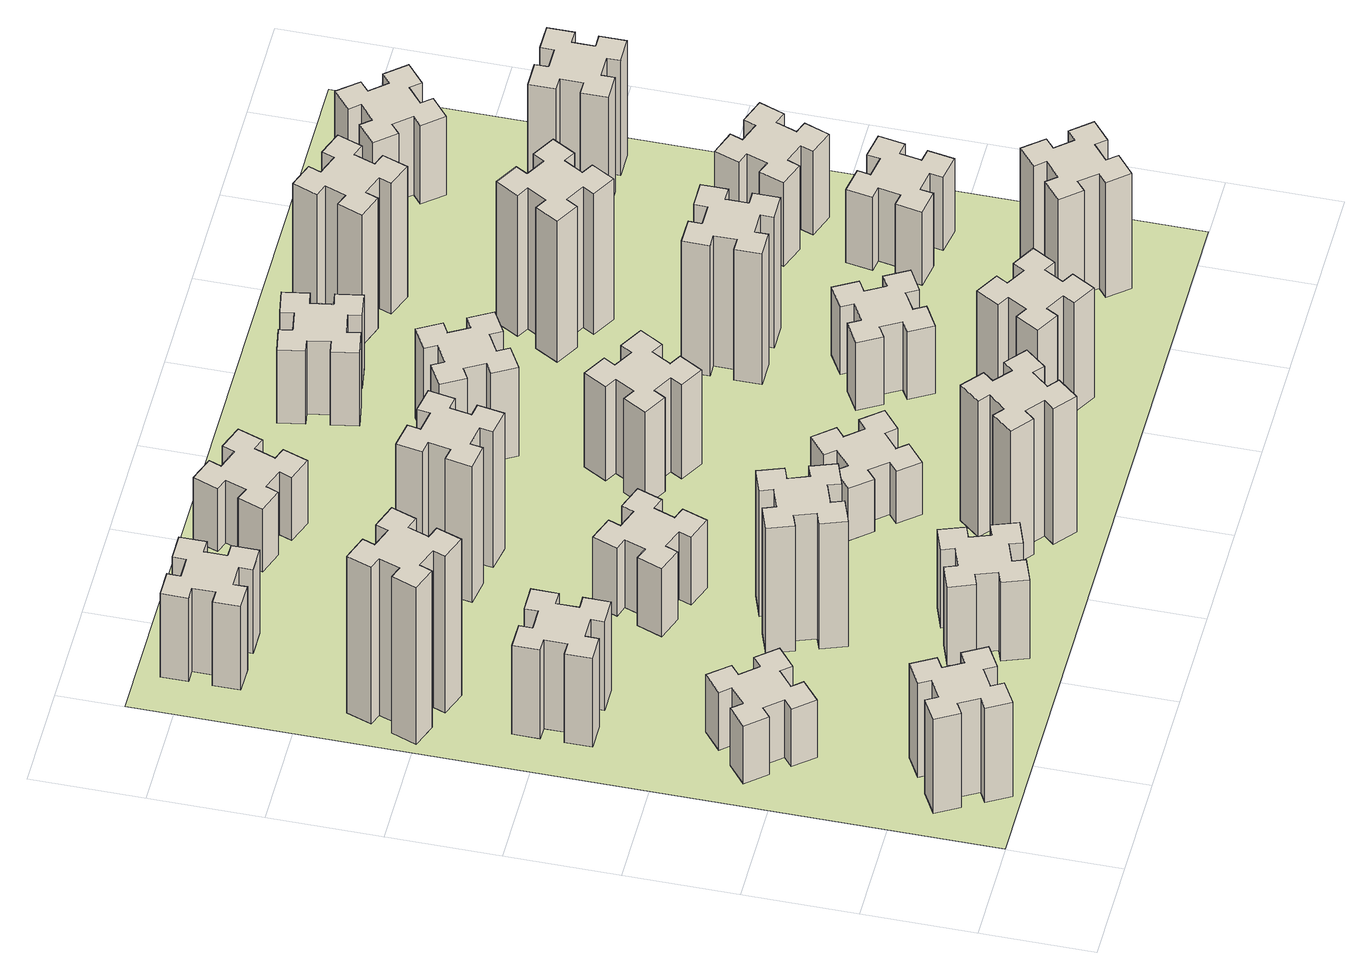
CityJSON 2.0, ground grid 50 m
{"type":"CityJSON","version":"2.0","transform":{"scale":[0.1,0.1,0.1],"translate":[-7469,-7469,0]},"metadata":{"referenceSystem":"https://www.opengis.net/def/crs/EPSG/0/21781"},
"CityObjects":{
"building1":{"type":"Building","attributes":{"class":"1000","function":"1000","usage":"1000","yearOfConstruction":2016,"roofType":"1000","measuredHeight":54,"storeysAboveGround":30,"storeysBelowGround":0},"geometry":[{"type":"Solid","lod":"1","boundaries":[[[[0,1,2,3,4,5,6,7,8,9,10,11,12,13,14,15,16,17,18,19]],[[17,16,20,21]],[[16,15,22,20]],[[15,14,23,22]],[[14,13,24,23]],[[13,12,25,24]],[[12,11,26,25]],[[11,10,27,26]],[[10,9,28,27]],[[9,8,29,28]],[[8,7,30,29]],[[7,6,31,30]],[[6,5,32,31]],[[5,4,33,32]],[[4,3,34,33]],[[3,2,35,34]],[[2,1,36,35]],[[1,0,37,36]],[[0,19,38,37]],[[19,18,39,38]],[[18,17,21,39]],[[24,25,26,27,28,29,30,31,32,33,34,35,36,37,38,39,21,20,22,23]]]]}]},
"building2":{"type":"Building","attributes":{"class":"1000","function":"1000","usage":"1000","yearOfConstruction":2016,"roofType":"1000","measuredHeight":33,"storeysAboveGround":30,"storeysBelowGround":0},"geometry":[{"type":"Solid","lod":"1","boundaries":[[[[40,41,42,43,44,45,46,47,48,49,50,51,52,53,54,55,56,57,58,59]],[[57,56,60,61]],[[56,55,62,60]],[[55,54,63,62]],[[54,53,64,63]],[[53,52,65,64]],[[52,51,66,65]],[[51,50,67,66]],[[50,49,68,67]],[[49,48,69,68]],[[48,47,70,69]],[[47,46,71,70]],[[46,45,72,71]],[[45,44,73,72]],[[44,43,74,73]],[[43,42,75,74]],[[42,41,76,75]],[[41,40,77,76]],[[40,59,78,77]],[[59,58,79,78]],[[58,57,61,79]],[[64,65,66,67,68,69,70,71,72,73,74,75,76,77,78,79,61,60,62,63]]]]}]},
"building3":{"type":"Building","attributes":{"class":"1000","function":"1000","usage":"1000","yearOfConstruction":2016,"roofType":"1000","measuredHeight":51,"storeysAboveGround":30,"storeysBelowGround":0},"geometry":[{"type":"Solid","lod":"1","boundaries":[[[[80,81,82,83,84,85,86,87,88,89,90,91,92,93,94,95,96,97,98,99]],[[97,96,100,101]],[[96,95,102,100]],[[95,94,103,102]],[[94,93,104,103]],[[93,92,105,104]],[[92,91,106,105]],[[91,90,107,106]],[[90,89,108,107]],[[89,88,109,108]],[[88,87,110,109]],[[87,86,111,110]],[[86,85,112,111]],[[85,84,113,112]],[[84,83,114,113]],[[83,82,115,114]],[[82,81,116,115]],[[81,80,117,116]],[[80,99,118,117]],[[99,98,119,118]],[[98,97,101,119]],[[104,105,106,107,108,109,110,111,112,113,114,115,116,117,118,119,101,100,102,103]]]]}]},
"building4":{"type":"Building","attributes":{"class":"1000","function":"1000","usage":"1000","yearOfConstruction":2016,"roofType":"1000","measuredHeight":90,"storeysAboveGround":30,"storeysBelowGround":0},"geometry":[{"type":"Solid","lod":"1","boundaries":[[[[120,121,122,123,124,125,126,127,128,129,130,131,132,133,134,135,136,137,138,139]],[[137,136,140,141]],[[136,135,142,140]],[[135,134,143,142]],[[134,133,144,143]],[[133,132,145,144]],[[132,131,146,145]],[[131,130,147,146]],[[130,129,148,147]],[[129,128,149,148]],[[128,127,150,149]],[[127,126,151,150]],[[126,125,152,151]],[[125,124,153,152]],[[124,123,154,153]],[[123,122,155,154]],[[122,121,156,155]],[[121,120,157,156]],[[120,139,158,157]],[[139,138,159,158]],[[138,137,141,159]],[[144,145,146,147,148,149,150,151,152,153,154,155,156,157,158,159,141,140,142,143]]]]}]},
"building5":{"type":"Building","attributes":{"class":"1000","function":"1000","usage":"1000","yearOfConstruction":2016,"roofType":"1000","measuredHeight":45,"storeysAboveGround":30,"storeysBelowGround":0},"geometry":[{"type":"Solid","lod":"1","boundaries":[[[[160,161,162,163,164,165,166,167,168,169,170,171,172,173,174,175,176,177,178,179]],[[177,176,180,181]],[[176,175,182,180]],[[175,174,183,182]],[[174,173,184,183]],[[173,172,185,184]],[[172,171,186,185]],[[171,170,187,186]],[[170,169,188,187]],[[169,168,189,188]],[[168,167,190,189]],[[167,166,191,190]],[[166,165,192,191]],[[165,164,193,192]],[[164,163,194,193]],[[163,162,195,194]],[[162,161,196,195]],[[161,160,197,196]],[[160,179,198,197]],[[179,178,199,198]],[[178,177,181,199]],[[184,185,186,187,188,189,190,191,192,193,194,195,196,197,198,199,181,180,182,183]]]]}]},
"building6":{"type":"Building","attributes":{"class":"1000","function":"1000","usage":"1000","yearOfConstruction":2016,"roofType":"1000","measuredHeight":48,"storeysAboveGround":30,"storeysBelowGround":0},"geometry":[{"type":"Solid","lod":"1","boundaries":[[[[200,201,202,203,204,205,206,207,208,209,210,211,212,213,214,215,216,217,218,219]],[[217,216,220,221]],[[216,215,222,220]],[[215,214,223,222]],[[214,213,224,223]],[[213,212,225,224]],[[212,211,226,225]],[[211,210,227,226]],[[210,209,228,227]],[[209,208,229,228]],[[208,207,230,229]],[[207,206,231,230]],[[206,205,232,231]],[[205,204,233,232]],[[204,203,234,233]],[[203,202,235,234]],[[202,201,236,235]],[[201,200,237,236]],[[200,219,238,237]],[[219,218,239,238]],[[218,217,221,239]],[[224,225,226,227,228,229,230,231,232,233,234,235,236,237,238,239,221,220,222,223]]]]}]},
"building7":{"type":"Building","attributes":{"class":"1000","function":"1000","usage":"1000","yearOfConstruction":2016,"roofType":"1000","measuredHeight":72,"storeysAboveGround":30,"storeysBelowGround":0},"geometry":[{"type":"Solid","lod":"1","boundaries":[[[[240,241,242,243,244,245,246,247,248,249,250,251,252,253,254,255,256,257,258,259]],[[257,256,260,261]],[[256,255,262,260]],[[255,254,263,262]],[[254,253,264,263]],[[253,252,265,264]],[[252,251,266,265]],[[251,250,267,266]],[[250,249,268,267]],[[249,248,269,268]],[[248,247,270,269]],[[247,246,271,270]],[[246,245,272,271]],[[245,244,273,272]],[[244,243,274,273]],[[243,242,275,274]],[[242,241,276,275]],[[241,240,277,276]],[[240,259,278,277]],[[259,258,279,278]],[[258,257,261,279]],[[264,265,266,267,268,269,270,271,272,273,274,275,276,277,278,279,261,260,262,263]]]]}]},
"building8":{"type":"Building","attributes":{"class":"1000","function":"1000","usage":"1000","yearOfConstruction":2016,"roofType":"1000","measuredHeight":39,"storeysAboveGround":30,"storeysBelowGround":0},"geometry":[{"type":"Solid","lod":"1","boundaries":[[[[280,281,282,283,284,285,286,287,288,289,290,291,292,293,294,295,296,297,298,299]],[[297,296,300,301]],[[296,295,302,300]],[[295,294,303,302]],[[294,293,304,303]],[[293,292,305,304]],[[292,291,306,305]],[[291,290,307,306]],[[290,289,308,307]],[[289,288,309,308]],[[288,287,310,309]],[[287,286,311,310]],[[286,285,312,311]],[[285,284,313,312]],[[284,283,314,313]],[[283,282,315,314]],[[282,281,316,315]],[[281,280,317,316]],[[280,299,318,317]],[[299,298,319,318]],[[298,297,301,319]],[[304,305,306,307,308,309,310,311,312,313,314,315,316,317,318,319,301,300,302,303]]]]}]},
"building9":{"type":"Building","attributes":{"class":"1000","function":"1000","usage":"1000","yearOfConstruction":2016,"roofType":"1000","measuredHeight":78,"storeysAboveGround":30,"storeysBelowGround":0},"geometry":[{"type":"Solid","lod":"1","boundaries":[[[[320,321,322,323,324,325,326,327,328,329,330,331,332,333,334,335,336,337,338,339]],[[337,336,340,341]],[[336,335,342,340]],[[335,334,343,342]],[[334,333,344,343]],[[333,332,345,344]],[[332,331,346,345]],[[331,330,347,346]],[[330,329,348,347]],[[329,328,349,348]],[[328,327,350,349]],[[327,326,351,350]],[[326,325,352,351]],[[325,324,353,352]],[[324,323,354,353]],[[323,322,355,354]],[[322,321,356,355]],[[321,320,357,356]],[[320,339,358,357]],[[339,338,359,358]],[[338,337,341,359]],[[344,345,346,347,348,349,350,351,352,353,354,355,356,357,358,359,341,340,342,343]]]]}]},
"building10":{"type":"Building","attributes":{"class":"1000","function":"1000","usage":"1000","yearOfConstruction":2016,"roofType":"1000","measuredHeight":78,"storeysAboveGround":30,"storeysBelowGround":0},"geometry":[{"type":"Solid","lod":"1","boundaries":[[[[360,361,362,363,364,365,366,367,368,369,370,371,372,373,374,375,376,377,378,379]],[[377,376,380,381]],[[376,375,382,380]],[[375,374,383,382]],[[374,373,384,383]],[[373,372,385,384]],[[372,371,386,385]],[[371,370,387,386]],[[370,369,388,387]],[[369,368,389,388]],[[368,367,390,389]],[[367,366,391,390]],[[366,365,392,391]],[[365,364,393,392]],[[364,363,394,393]],[[363,362,395,394]],[[362,361,396,395]],[[361,360,397,396]],[[360,379,398,397]],[[379,378,399,398]],[[378,377,381,399]],[[384,385,386,387,388,389,390,391,392,393,394,395,396,397,398,399,381,380,382,383]]]]}]},
"building11":{"type":"Building","attributes":{"class":"1000","function":"1000","usage":"1000","yearOfConstruction":2016,"roofType":"1000","measuredHeight":36,"storeysAboveGround":30,"storeysBelowGround":0},"geometry":[{"type":"Solid","lod":"1","boundaries":[[[[400,401,402,403,404,405,406,407,408,409,410,411,412,413,414,415,416,417,418,419]],[[417,416,420,421]],[[416,415,422,420]],[[415,414,423,422]],[[414,413,424,423]],[[413,412,425,424]],[[412,411,426,425]],[[411,410,427,426]],[[410,409,428,427]],[[409,408,429,428]],[[408,407,430,429]],[[407,406,431,430]],[[406,405,432,431]],[[405,404,433,432]],[[404,403,434,433]],[[403,402,435,434]],[[402,401,436,435]],[[401,400,437,436]],[[400,419,438,437]],[[419,418,439,438]],[[418,417,421,439]],[[424,425,426,427,428,429,430,431,432,433,434,435,436,437,438,439,421,420,422,423]]]]}]},
"building12":{"type":"Building","attributes":{"class":"1000","function":"1000","usage":"1000","yearOfConstruction":2016,"roofType":"1000","measuredHeight":30,"storeysAboveGround":30,"storeysBelowGround":0},"geometry":[{"type":"Solid","lod":"1","boundaries":[[[[440,441,442,443,444,445,446,447,448,449,450,451,452,453,454,455,456,457,458,459]],[[457,456,460,461]],[[456,455,462,460]],[[455,454,463,462]],[[454,453,464,463]],[[453,452,465,464]],[[452,451,466,465]],[[451,450,467,466]],[[450,449,468,467]],[[449,448,469,468]],[[448,447,470,469]],[[447,446,471,470]],[[446,445,472,471]],[[445,444,473,472]],[[444,443,474,473]],[[443,442,475,474]],[[442,441,476,475]],[[441,440,477,476]],[[440,459,478,477]],[[459,458,479,478]],[[458,457,461,479]],[[464,465,466,467,468,469,470,471,472,473,474,475,476,477,478,479,461,460,462,463]]]]}]},
"building13":{"type":"Building","attributes":{"class":"1000","function":"1000","usage":"1000","yearOfConstruction":2016,"roofType":"1000","measuredHeight":54,"storeysAboveGround":30,"storeysBelowGround":0},"geometry":[{"type":"Solid","lod":"1","boundaries":[[[[480,481,482,483,484,485,486,487,488,489,490,491,492,493,494,495,496,497,498,499]],[[497,496,500,501]],[[496,495,502,500]],[[495,494,503,502]],[[494,493,504,503]],[[493,492,505,504]],[[492,491,506,505]],[[491,490,507,506]],[[490,489,508,507]],[[489,488,509,508]],[[488,487,510,509]],[[487,486,511,510]],[[486,485,512,511]],[[485,484,513,512]],[[484,483,514,513]],[[483,482,515,514]],[[482,481,516,515]],[[481,480,517,516]],[[480,499,518,517]],[[499,498,519,518]],[[498,497,501,519]],[[504,505,506,507,508,509,510,511,512,513,514,515,516,517,518,519,501,500,502,503]]]]}]},
"building14":{"type":"Building","attributes":{"class":"1000","function":"1000","usage":"1000","yearOfConstruction":2016,"roofType":"1000","measuredHeight":51,"storeysAboveGround":30,"storeysBelowGround":0},"geometry":[{"type":"Solid","lod":"1","boundaries":[[[[520,521,522,523,524,525,526,527,528,529,530,531,532,533,534,535,536,537,538,539]],[[537,536,540,541]],[[536,535,542,540]],[[535,534,543,542]],[[534,533,544,543]],[[533,532,545,544]],[[532,531,546,545]],[[531,530,547,546]],[[530,529,548,547]],[[529,528,549,548]],[[528,527,550,549]],[[527,526,551,550]],[[526,525,552,551]],[[525,524,553,552]],[[524,523,554,553]],[[523,522,555,554]],[[522,521,556,555]],[[521,520,557,556]],[[520,539,558,557]],[[539,538,559,558]],[[538,537,541,559]],[[544,545,546,547,548,549,550,551,552,553,554,555,556,557,558,559,541,540,542,543]]]]}]},
"building15":{"type":"Building","attributes":{"class":"1000","function":"1000","usage":"1000","yearOfConstruction":2016,"roofType":"1000","measuredHeight":63,"storeysAboveGround":30,"storeysBelowGround":0},"geometry":[{"type":"Solid","lod":"1","boundaries":[[[[560,561,562,563,564,565,566,567,568,569,570,571,572,573,574,575,576,577,578,579]],[[577,576,580,581]],[[576,575,582,580]],[[575,574,583,582]],[[574,573,584,583]],[[573,572,585,584]],[[572,571,586,585]],[[571,570,587,586]],[[570,569,588,587]],[[569,568,589,588]],[[568,567,590,589]],[[567,566,591,590]],[[566,565,592,591]],[[565,564,593,592]],[[564,563,594,593]],[[563,562,595,594]],[[562,561,596,595]],[[561,560,597,596]],[[560,579,598,597]],[[579,578,599,598]],[[578,577,581,599]],[[584,585,586,587,588,589,590,591,592,593,594,595,596,597,598,599,581,580,582,583]]]]}]},
"building16":{"type":"Building","attributes":{"class":"1000","function":"1000","usage":"1000","yearOfConstruction":2016,"roofType":"1000","measuredHeight":39,"storeysAboveGround":30,"storeysBelowGround":0},"geometry":[{"type":"Solid","lod":"1","boundaries":[[[[600,601,602,603,604,605,606,607,608,609,610,611,612,613,614,615,616,617,618,619]],[[617,616,620,621]],[[616,615,622,620]],[[615,614,623,622]],[[614,613,624,623]],[[613,612,625,624]],[[612,611,626,625]],[[611,610,627,626]],[[610,609,628,627]],[[609,608,629,628]],[[608,607,630,629]],[[607,606,631,630]],[[606,605,632,631]],[[605,604,633,632]],[[604,603,634,633]],[[603,602,635,634]],[[602,601,636,635]],[[601,600,637,636]],[[600,619,638,637]],[[619,618,639,638]],[[618,617,621,639]],[[624,625,626,627,628,629,630,631,632,633,634,635,636,637,638,639,621,620,622,623]]]]}]},
"building17":{"type":"Building","attributes":{"class":"1000","function":"1000","usage":"1000","yearOfConstruction":2016,"roofType":"1000","measuredHeight":42,"storeysAboveGround":30,"storeysBelowGround":0},"geometry":[{"type":"Solid","lod":"1","boundaries":[[[[640,641,642,643,644,645,646,647,648,649,650,651,652,653,654,655,656,657,658,659]],[[657,656,660,661]],[[656,655,662,660]],[[655,654,663,662]],[[654,653,664,663]],[[653,652,665,664]],[[652,651,666,665]],[[651,650,667,666]],[[650,649,668,667]],[[649,648,669,668]],[[648,647,670,669]],[[647,646,671,670]],[[646,645,672,671]],[[645,644,673,672]],[[644,643,674,673]],[[643,642,675,674]],[[642,641,676,675]],[[641,640,677,676]],[[640,659,678,677]],[[659,658,679,678]],[[658,657,661,679]],[[664,665,666,667,668,669,670,671,672,673,674,675,676,677,678,679,661,660,662,663]]]]}]},
"building18":{"type":"Building","attributes":{"class":"1000","function":"1000","usage":"1000","yearOfConstruction":2016,"roofType":"1000","measuredHeight":75,"storeysAboveGround":30,"storeysBelowGround":0},"geometry":[{"type":"Solid","lod":"1","boundaries":[[[[680,681,682,683,684,685,686,687,688,689,690,691,692,693,694,695,696,697,698,699]],[[697,696,700,701]],[[696,695,702,700]],[[695,694,703,702]],[[694,693,704,703]],[[693,692,705,704]],[[692,691,706,705]],[[691,690,707,706]],[[690,689,708,707]],[[689,688,709,708]],[[688,687,710,709]],[[687,686,711,710]],[[686,685,712,711]],[[685,684,713,712]],[[684,683,714,713]],[[683,682,715,714]],[[682,681,716,715]],[[681,680,717,716]],[[680,699,718,717]],[[699,698,719,718]],[[698,697,701,719]],[[704,705,706,707,708,709,710,711,712,713,714,715,716,717,718,719,701,700,702,703]]]]}]},
"building19":{"type":"Building","attributes":{"class":"1000","function":"1000","usage":"1000","yearOfConstruction":2016,"roofType":"1000","measuredHeight":81,"storeysAboveGround":30,"storeysBelowGround":0},"geometry":[{"type":"Solid","lod":"1","boundaries":[[[[720,721,722,723,724,725,726,727,728,729,730,731,732,733,734,735,736,737,738,739]],[[737,736,740,741]],[[736,735,742,740]],[[735,734,743,742]],[[734,733,744,743]],[[733,732,745,744]],[[732,731,746,745]],[[731,730,747,746]],[[730,729,748,747]],[[729,728,749,748]],[[728,727,750,749]],[[727,726,751,750]],[[726,725,752,751]],[[725,724,753,752]],[[724,723,754,753]],[[723,722,755,754]],[[722,721,756,755]],[[721,720,757,756]],[[720,739,758,757]],[[739,738,759,758]],[[738,737,741,759]],[[744,745,746,747,748,749,750,751,752,753,754,755,756,757,758,759,741,740,742,743]]]]}]},
"building20":{"type":"Building","attributes":{"class":"1000","function":"1000","usage":"1000","yearOfConstruction":2016,"roofType":"1000","measuredHeight":66,"storeysAboveGround":30,"storeysBelowGround":0},"geometry":[{"type":"Solid","lod":"1","boundaries":[[[[760,761,762,763,764,765,766,767,768,769,770,771,772,773,774,775,776,777,778,779]],[[777,776,780,781]],[[776,775,782,780]],[[775,774,783,782]],[[774,773,784,783]],[[773,772,785,784]],[[772,771,786,785]],[[771,770,787,786]],[[770,769,788,787]],[[769,768,789,788]],[[768,767,790,789]],[[767,766,791,790]],[[766,765,792,791]],[[765,764,793,792]],[[764,763,794,793]],[[763,762,795,794]],[[762,761,796,795]],[[761,760,797,796]],[[760,779,798,797]],[[779,778,799,798]],[[778,777,781,799]],[[784,785,786,787,788,789,790,791,792,793,794,795,796,797,798,799,781,780,782,783]]]]}]},
"building21":{"type":"Building","attributes":{"class":"1000","function":"1000","usage":"1000","yearOfConstruction":2016,"roofType":"1000","measuredHeight":75,"storeysAboveGround":30,"storeysBelowGround":0},"geometry":[{"type":"Solid","lod":"1","boundaries":[[[[800,801,802,803,804,805,806,807,808,809,810,811,812,813,814,815,816,817,818,819]],[[817,816,820,821]],[[816,815,822,820]],[[815,814,823,822]],[[814,813,824,823]],[[813,812,825,824]],[[812,811,826,825]],[[811,810,827,826]],[[810,809,828,827]],[[809,808,829,828]],[[808,807,830,829]],[[807,806,831,830]],[[806,805,832,831]],[[805,804,833,832]],[[804,803,834,833]],[[803,802,835,834]],[[802,801,836,835]],[[801,800,837,836]],[[800,819,838,837]],[[819,818,839,838]],[[818,817,821,839]],[[824,825,826,827,828,829,830,831,832,833,834,835,836,837,838,839,821,820,822,823]]]]}]},
"building22":{"type":"Building","attributes":{"class":"1000","function":"1000","usage":"1000","yearOfConstruction":2016,"roofType":"1000","measuredHeight":42,"storeysAboveGround":30,"storeysBelowGround":0},"geometry":[{"type":"Solid","lod":"1","boundaries":[[[[840,841,842,843,844,845,846,847,848,849,850,851,852,853,854,855,856,857,858,859]],[[857,856,860,861]],[[856,855,862,860]],[[855,854,863,862]],[[854,853,864,863]],[[853,852,865,864]],[[852,851,866,865]],[[851,850,867,866]],[[850,849,868,867]],[[849,848,869,868]],[[848,847,870,869]],[[847,846,871,870]],[[846,845,872,871]],[[845,844,873,872]],[[844,843,874,873]],[[843,842,875,874]],[[842,841,876,875]],[[841,840,877,876]],[[840,859,878,877]],[[859,858,879,878]],[[858,857,861,879]],[[864,865,866,867,868,869,870,871,872,873,874,875,876,877,878,879,861,860,862,863]]]]}]},
"building23":{"type":"Building","attributes":{"class":"1000","function":"1000","usage":"1000","yearOfConstruction":2016,"roofType":"1000","measuredHeight":48,"storeysAboveGround":30,"storeysBelowGround":0},"geometry":[{"type":"Solid","lod":"1","boundaries":[[[[880,881,882,883,884,885,886,887,888,889,890,891,892,893,894,895,896,897,898,899]],[[897,896,900,901]],[[896,895,902,900]],[[895,894,903,902]],[[894,893,904,903]],[[893,892,905,904]],[[892,891,906,905]],[[891,890,907,906]],[[890,889,908,907]],[[889,888,909,908]],[[888,887,910,909]],[[887,886,911,910]],[[886,885,912,911]],[[885,884,913,912]],[[884,883,914,913]],[[883,882,915,914]],[[882,881,916,915]],[[881,880,917,916]],[[880,899,918,917]],[[899,898,919,918]],[[898,897,901,919]],[[904,905,906,907,908,909,910,911,912,913,914,915,916,917,918,919,901,900,902,903]]]]}]},
"building24":{"type":"Building","attributes":{"class":"1000","function":"1000","usage":"1000","yearOfConstruction":2016,"roofType":"1000","measuredHeight":66,"storeysAboveGround":30,"storeysBelowGround":0},"geometry":[{"type":"Solid","lod":"1","boundaries":[[[[920,921,922,923,924,925,926,927,928,929,930,931,932,933,934,935,936,937,938,939]],[[937,936,940,941]],[[936,935,942,940]],[[935,934,943,942]],[[934,933,944,943]],[[933,932,945,944]],[[932,931,946,945]],[[931,930,947,946]],[[930,929,948,947]],[[929,928,949,948]],[[928,927,950,949]],[[927,926,951,950]],[[926,925,952,951]],[[925,924,953,952]],[[924,923,954,953]],[[923,922,955,954]],[[922,921,956,955]],[[921,920,957,956]],[[920,939,958,957]],[[939,938,959,958]],[[938,937,941,959]],[[944,945,946,947,948,949,950,951,952,953,954,955,956,957,958,959,941,940,942,943]]]]}]},
"building25":{"type":"Building","attributes":{"class":"1000","function":"1000","usage":"1000","yearOfConstruction":2016,"roofType":"1000","measuredHeight":45,"storeysAboveGround":30,"storeysBelowGround":0},"geometry":[{"type":"Solid","lod":"1","boundaries":[[[[960,961,962,963,964,965,966,967,968,969,970,971,972,973,974,975,976,977,978,979]],[[977,976,980,981]],[[976,975,982,980]],[[975,974,983,982]],[[974,973,984,983]],[[973,972,985,984]],[[972,971,986,985]],[[971,970,987,986]],[[970,969,988,987]],[[969,968,989,988]],[[968,967,990,989]],[[967,966,991,990]],[[966,965,992,991]],[[965,964,993,992]],[[964,963,994,993]],[[963,962,995,994]],[[962,961,996,995]],[[961,960,997,996]],[[960,979,998,997]],[[979,978,999,998]],[[978,977,981,999]],[[984,985,986,987,988,989,990,991,992,993,994,995,996,997,998,999,981,980,982,983]]]]}]},
"landuse1":{"type":"LandUse","attributes":{"name":"plot1","function":"1010"},"geometry":[{"type":"MultiSurface","lod":"1","boundaries":[[[1000,1001,1002,1003]]]}]}
},
"vertices":[
[387,155,0],[474,205,0],[504,153,0],[608,213,0],[548,317,0],[496,287,0],[446,374,0],[498,404,0],[438,508,0],[334,448,0],[364,396,0],[277,346,0],[247,398,0],[143,338,0],[203,234,0],[255,264,0],[305,177,0],[253,147,0],[313,43,0],[417,103,0],[305,177,540],[253,147,540],[255,264,540],[203,234,540],[143,338,540],[247,398,540],[277,346,540],[364,396,540],[334,448,540],[438,508,540],[498,404,540],[446,374,540],[496,287,540],[548,317,540],[608,213,540],[504,153,540],[474,205,540],[387,155,540],[417,103,540],[313,43,540],
[343,1232,0],[266,1167,0],[228,1213,0],[136,1136,0],[213,1044,0],[259,1083,0],[323,1006,0],[277,968,0],[354,876,0],[446,953,0],[408,999,0],[484,1063,0],[523,1017,0],[615,1094,0],[538,1186,0],[492,1148,0],[427,1224,0],[473,1263,0],[396,1355,0],[304,1278,0],[427,1224,330],[473,1263,330],[492,1148,330],[538,1186,330],[615,1094,330],[523,1017,330],[484,1063,330],[408,999,330],[446,953,330],[354,876,330],[277,968,330],[323,1006,330],[259,1083,330],[213,1044,330],[136,1136,330],[228,1213,330],[266,1167,330],[343,1232,330],[304,1278,330],[396,1355,330],
[425,2065,0],[325,2065,0],[325,2125,0],[205,2125,0],[205,2005,0],[265,2005,0],[265,1905,0],[205,1905,0],[205,1785,0],[325,1785,0],[325,1845,0],[425,1845,0],[425,1785,0],[545,1785,0],[545,1905,0],[485,1905,0],[485,2005,0],[545,2005,0],[545,2125,0],[425,2125,0],[485,2005,510],[545,2005,510],[485,1905,510],[545,1905,510],[545,1785,510],[425,1785,510],[425,1845,510],[325,1845,510],[325,1785,510],[205,1785,510],[205,1905,510],[265,1905,510],[265,2005,510],[205,2005,510],[205,2125,510],[325,2125,510],[325,2065,510],[425,2065,510],[425,2125,510],[545,2125,510],
[362,2511,0],[396,2605,0],[452,2584,0],[493,2697,0],[380,2738,0],[360,2682,0],[266,2716,0],[287,2772,0],[174,2813,0],[133,2700,0],[189,2680,0],[155,2586,0],[99,2607,0],[57,2494,0],[170,2453,0],[191,2509,0],[285,2475,0],[264,2419,0],[377,2377,0],[418,2490,0],[285,2475,900],[264,2419,900],[191,2509,900],[170,2453,900],[57,2494,900],[99,2607,900],[155,2586,900],[189,2680,900],[133,2700,900],[174,2813,900],[287,2772,900],[266,2716,900],[360,2682,900],[380,2738,900],[493,2697,900],[452,2584,900],[396,2605,900],[362,2511,900],[418,2490,900],[377,2377,900],
[1225,496,0],[1131,462,0],[1110,518,0],[997,477,0],[1039,364,0],[1095,385,0],[1129,291,0],[1073,270,0],[1114,157,0],[1227,199,0],[1206,255,0],[1300,289,0],[1320,233,0],[1433,274,0],[1392,387,0],[1336,366,0],[1302,460,0],[1358,480,0],[1317,593,0],[1204,552,0],[1302,460,450],[1358,480,450],[1336,366,450],[1392,387,450],[1433,274,450],[1320,233,450],[1300,289,450],[1206,255,450],[1227,199,450],[1114,157,450],[1073,270,450],[1129,291,450],[1095,385,450],[1039,364,450],[997,477,450],[1110,518,450],[1131,462,450],[1225,496,450],[1204,552,450],[1317,593,450],
[425,3545,0],[325,3545,0],[325,3605,0],[205,3605,0],[205,3485,0],[265,3485,0],[265,3385,0],[205,3385,0],[205,3265,0],[325,3265,0],[325,3325,0],[425,3325,0],[425,3265,0],[545,3265,0],[545,3385,0],[485,3385,0],[485,3485,0],[545,3485,0],[545,3605,0],[425,3605,0],[485,3485,480],[545,3485,480],[485,3385,480],[545,3385,480],[545,3265,480],[425,3265,480],[425,3325,480],[325,3325,480],[325,3265,480],[205,3265,480],[205,3385,480],[265,3385,480],[265,3485,480],[205,3485,480],[205,3605,480],[325,3605,480],[325,3545,480],[425,3545,480],[425,3605,480],[545,3605,480],
[1106,995,0],[1200,1029,0],[1220,973,0],[1333,1014,0],[1292,1127,0],[1236,1106,0],[1202,1200,0],[1258,1220,0],[1217,1333,0],[1104,1292,0],[1125,1236,0],[1031,1202,0],[1010,1258,0],[897,1217,0],[939,1104,0],[995,1125,0],[1029,1031,0],[973,1010,0],[1014,897,0],[1127,939,0],[1029,1031,720],[973,1010,720],[995,1125,720],[939,1104,720],[897,1217,720],[1010,1258,720],[1031,1202,720],[1125,1236,720],[1104,1292,720],[1217,1333,720],[1258,1220,720],[1202,1200,720],[1236,1106,720],[1292,1127,720],[1333,1014,720],[1220,973,720],[1200,1029,720],[1106,995,720],[1127,939,720],[1014,897,720],
[1029,1840,0],[995,1746,0],[939,1767,0],[897,1654,0],[1010,1613,0],[1031,1669,0],[1125,1635,0],[1104,1579,0],[1217,1537,0],[1258,1650,0],[1202,1671,0],[1236,1765,0],[1292,1744,0],[1333,1857,0],[1220,1898,0],[1200,1842,0],[1106,1876,0],[1127,1932,0],[1014,1973,0],[973,1860,0],[1106,1876,390],[1127,1932,390],[1200,1842,390],[1220,1898,390],[1333,1857,390],[1292,1744,390],[1236,1765,390],[1202,1671,390],[1258,1650,390],[1217,1537,390],[1104,1579,390],[1125,1635,390],[1031,1669,390],[1010,1613,390],[897,1654,390],[939,1767,390],[995,1746,390],[1029,1840,390],[973,1860,390],[1014,1973,390],
[1016,2664,0],[998,2565,0],[939,2576,0],[918,2457,0],[1037,2437,0],[1047,2496,0],[1145,2478,0],[1135,2419,0],[1253,2398,0],[1274,2517,0],[1215,2527,0],[1232,2625,0],[1291,2615,0],[1312,2733,0],[1194,2754,0],[1184,2695,0],[1085,2712,0],[1096,2771,0],[977,2792,0],[957,2674,0],[1085,2712,780],[1096,2771,780],[1184,2695,780],[1194,2754,780],[1312,2733,780],[1291,2615,780],[1232,2625,780],[1215,2527,780],[1274,2517,780],[1253,2398,780],[1135,2419,780],[1145,2478,780],[1047,2496,780],[1037,2437,780],[918,2457,780],[939,2576,780],[998,2565,780],[1016,2664,780],[957,2674,780],[977,2792,780],
[1907,266,0],[1972,343,0],[2018,304,0],[2095,396,0],[2003,473,0],[1964,427,0],[1888,492,0],[1926,538,0],[1834,615,0],[1757,523,0],[1803,484,0],[1739,408,0],[1693,446,0],[1616,354,0],[1708,277,0],[1746,323,0],[1823,259,0],[1784,213,0],[1876,136,0],[1953,228,0],[1823,259,780],[1784,213,780],[1746,323,780],[1708,277,780],[1616,354,780],[1693,446,780],[1739,408,780],[1803,484,780],[1757,523,780],[1834,615,780],[1926,538,780],[1888,492,780],[1964,427,780],[2003,473,780],[2095,396,780],[2018,304,780],[1972,343,780],[1907,266,780],[1953,228,780],[1876,136,780],
[1031,3349,0],[1125,3315,0],[1104,3259,0],[1217,3217,0],[1258,3330,0],[1202,3351,0],[1236,3445,0],[1292,3424,0],[1333,3537,0],[1220,3578,0],[1200,3522,0],[1106,3556,0],[1127,3612,0],[1014,3653,0],[973,3540,0],[1029,3520,0],[995,3426,0],[939,3447,0],[897,3334,0],[1010,3293,0],[995,3426,360],[939,3447,360],[1029,3520,360],[973,3540,360],[1014,3653,360],[1127,3612,360],[1106,3556,360],[1200,3522,360],[1220,3578,360],[1333,3537,360],[1292,3424,360],[1236,3445,360],[1202,3351,360],[1258,3330,360],[1217,3217,360],[1104,3259,360],[1125,3315,360],[1031,3349,360],[1010,3293,360],[897,3334,360],
[1823,1132,0],[1746,1067,0],[1708,1113,0],[1616,1036,0],[1693,944,0],[1739,983,0],[1803,906,0],[1757,868,0],[1834,776,0],[1926,853,0],[1888,899,0],[1964,963,0],[2003,917,0],[2095,994,0],[2018,1086,0],[1972,1048,0],[1907,1124,0],[1953,1163,0],[1876,1255,0],[1784,1178,0],[1907,1124,300],[1953,1163,300],[1972,1048,300],[2018,1086,300],[2095,994,300],[2003,917,300],[1964,963,300],[1888,899,300],[1926,853,300],[1834,776,300],[1757,868,300],[1803,906,300],[1739,983,300],[1693,944,300],[1616,1036,300],[1708,1113,300],[1746,1067,300],[1823,1132,300],[1784,1178,300],[1876,1255,300],
[1954,2026,0],[1867,2076,0],[1897,2128,0],[1793,2188,0],[1733,2084,0],[1785,2054,0],[1735,1967,0],[1683,1997,0],[1623,1893,0],[1727,1833,0],[1757,1885,0],[1844,1835,0],[1814,1783,0],[1918,1723,0],[1978,1827,0],[1926,1857,0],[1976,1944,0],[2028,1914,0],[2088,2018,0],[1984,2078,0],[1976,1944,540],[2028,1914,540],[1926,1857,540],[1978,1827,540],[1918,1723,540],[1814,1783,540],[1844,1835,540],[1757,1885,540],[1727,1833,540],[1623,1893,540],[1683,1997,540],[1735,1967,540],[1785,2054,540],[1733,2084,540],[1793,2188,540],[1897,2128,540],[1867,2076,540],[1954,2026,540],[1984,2078,540],[2088,2018,540],
[1735,2684,0],[1785,2597,0],[1733,2567,0],[1793,2463,0],[1897,2523,0],[1867,2575,0],[1954,2625,0],[1984,2573,0],[2088,2633,0],[2028,2737,0],[1976,2707,0],[1926,2794,0],[1978,2824,0],[1918,2928,0],[1814,2868,0],[1844,2816,0],[1757,2766,0],[1727,2818,0],[1623,2758,0],[1683,2654,0],[1757,2766,510],[1727,2818,510],[1844,2816,510],[1814,2868,510],[1918,2928,510],[1978,2824,510],[1926,2794,510],[1976,2707,510],[2028,2737,510],[2088,2633,510],[1984,2573,510],[1954,2625,510],[1867,2575,510],[1897,2523,510],[1793,2463,510],[1733,2567,510],[1785,2597,510],[1735,2684,510],[1683,2654,510],[1623,2758,510],
[2497,405,0],[2584,355,0],[2554,303,0],[2658,243,0],[2718,347,0],[2666,377,0],[2716,464,0],[2768,434,0],[2828,538,0],[2724,598,0],[2694,546,0],[2607,596,0],[2637,648,0],[2533,708,0],[2473,604,0],[2525,574,0],[2475,487,0],[2423,517,0],[2363,413,0],[2467,353,0],[2475,487,630],[2423,517,630],[2525,574,630],[2473,604,630],[2533,708,630],[2637,648,630],[2607,596,630],[2694,546,630],[2724,598,630],[2828,538,630],[2768,434,630],[2716,464,630],[2666,377,630],[2718,347,630],[2658,243,630],[2554,303,630],[2584,355,630],[2497,405,630],[2467,353,630],[2363,413,630],
[2716,1127,0],[2666,1214,0],[2718,1244,0],[2658,1348,0],[2554,1288,0],[2584,1236,0],[2497,1186,0],[2467,1238,0],[2363,1178,0],[2423,1074,0],[2475,1104,0],[2525,1017,0],[2473,987,0],[2533,883,0],[2637,943,0],[2607,995,0],[2694,1045,0],[2724,993,0],[2828,1053,0],[2768,1157,0],[2694,1045,390],[2724,993,390],[2607,995,390],[2637,943,390],[2533,883,390],[2473,987,390],[2525,1017,390],[2475,1104,390],[2423,1074,390],[2363,1178,390],[2467,1238,390],[2497,1186,390],[2584,1236,390],[2554,1288,390],[2658,1348,390],[2718,1244,390],[2666,1214,390],[2716,1127,390],[2768,1157,390],[2828,1053,390],
[1838,3365,0],[1856,3267,0],[1797,3257,0],[1817,3138,0],[1936,3159,0],[1925,3218,0],[2024,3236,0],[2034,3177,0],[2152,3197,0],[2131,3316,0],[2072,3305,0],[2055,3404,0],[2114,3414,0],[2093,3532,0],[1975,3511,0],[1985,3452,0],[1887,3435,0],[1877,3494,0],[1758,3473,0],[1779,3355,0],[1887,3435,420],[1877,3494,420],[1985,3452,420],[1975,3511,420],[2093,3532,420],[2114,3414,420],[2055,3404,420],[2072,3305,420],[2131,3316,420],[2152,3197,420],[2034,3177,420],[2024,3236,420],[1925,3218,420],[1936,3159,420],[1817,3138,420],[1797,3257,420],[1856,3267,420],[1838,3365,420],[1779,3355,420],[1758,3473,420],
[2705,1705,0],[2705,1805,0],[2765,1805,0],[2765,1925,0],[2645,1925,0],[2645,1865,0],[2545,1865,0],[2545,1925,0],[2425,1925,0],[2425,1805,0],[2485,1805,0],[2485,1705,0],[2425,1705,0],[2425,1585,0],[2545,1585,0],[2545,1645,0],[2645,1645,0],[2645,1585,0],[2765,1585,0],[2765,1705,0],[2645,1645,750],[2645,1585,750],[2545,1645,750],[2545,1585,750],[2425,1585,750],[2425,1705,750],[2485,1705,750],[2485,1805,750],[2425,1805,750],[2425,1925,750],[2545,1925,750],[2545,1865,750],[2645,1865,750],[2645,1925,750],[2765,1925,750],[2765,1805,750],[2705,1805,750],[2705,1705,750],[2765,1705,750],[2765,1585,750],
[2497,2425,0],[2584,2375,0],[2554,2323,0],[2658,2263,0],[2718,2367,0],[2666,2397,0],[2716,2484,0],[2768,2454,0],[2828,2558,0],[2724,2618,0],[2694,2566,0],[2607,2616,0],[2637,2668,0],[2533,2728,0],[2473,2624,0],[2525,2594,0],[2475,2507,0],[2423,2537,0],[2363,2433,0],[2467,2373,0],[2475,2507,810],[2423,2537,810],[2525,2594,810],[2473,2624,810],[2533,2728,810],[2637,2668,810],[2607,2616,810],[2694,2566,810],[2724,2618,810],[2828,2558,810],[2768,2454,810],[2716,2484,810],[2666,2397,810],[2718,2367,810],[2658,2263,810],[2554,2323,810],[2584,2375,810],[2497,2425,810],[2467,2373,810],[2363,2433,810],
[3368,359,0],[3444,423,0],[3483,377,0],[3575,454,0],[3498,546,0],[3452,508,0],[3387,584,0],[3433,623,0],[3356,715,0],[3264,638,0],[3303,592,0],[3226,527,0],[3188,573,0],[3096,496,0],[3173,404,0],[3219,443,0],[3283,366,0],[3237,328,0],[3314,236,0],[3406,313,0],[3283,366,660],[3237,328,660],[3219,443,660],[3173,404,660],[3096,496,660],[3188,573,660],[3226,527,660],[3303,592,660],[3264,638,660],[3356,715,660],[3433,623,660],[3387,584,660],[3452,508,660],[3498,546,660],[3575,454,660],[3483,377,660],[3444,423,660],[3368,359,660],[3406,313,660],[3314,236,660],
[2582,3251,0],[2616,3345,0],[2672,3324,0],[2713,3437,0],[2600,3478,0],[2580,3422,0],[2486,3456,0],[2507,3512,0],[2394,3553,0],[2353,3440,0],[2409,3420,0],[2375,3326,0],[2319,3347,0],[2277,3234,0],[2390,3193,0],[2411,3249,0],[2505,3215,0],[2484,3159,0],[2597,3117,0],[2638,3230,0],[2505,3215,750],[2484,3159,750],[2411,3249,750],[2390,3193,750],[2277,3234,750],[2319,3347,750],[2375,3326,750],[2409,3420,750],[2353,3440,750],[2394,3553,750],[2507,3512,750],[2486,3456,750],[2580,3422,750],[2600,3478,750],[2713,3437,750],[2672,3324,750],[2616,3345,750],[2582,3251,750],[2638,3230,750],[2597,3117,750],
[3404,1315,0],[3305,1332,0],[3316,1391,0],[3197,1412,0],[3177,1294,0],[3236,1284,0],[3218,1185,0],[3159,1196,0],[3138,1077,0],[3257,1057,0],[3267,1116,0],[3365,1098,0],[3355,1039,0],[3473,1018,0],[3494,1137,0],[3435,1147,0],[3452,1245,0],[3511,1235,0],[3532,1353,0],[3414,1374,0],[3452,1245,420],[3511,1235,420],[3435,1147,420],[3494,1137,420],[3473,1018,420],[3355,1039,420],[3365,1098,420],[3267,1116,420],[3257,1057,420],[3138,1077,420],[3159,1196,420],[3218,1185,420],[3236,1284,420],[3177,1294,420],[3197,1412,420],[3316,1391,420],[3305,1332,420],[3404,1315,420],[3414,1374,420],[3532,1353,420],
[3249,1840,0],[3215,1746,0],[3159,1767,0],[3117,1654,0],[3230,1613,0],[3251,1669,0],[3345,1635,0],[3324,1579,0],[3437,1537,0],[3478,1650,0],[3422,1671,0],[3456,1765,0],[3512,1744,0],[3553,1857,0],[3440,1898,0],[3420,1842,0],[3326,1876,0],[3347,1932,0],[3234,1973,0],[3193,1860,0],[3326,1876,480],[3347,1932,480],[3420,1842,480],[3440,1898,480],[3553,1857,480],[3512,1744,480],[3456,1765,480],[3422,1671,480],[3478,1650,480],[3437,1537,480],[3324,1579,480],[3345,1635,480],[3251,1669,480],[3230,1613,480],[3117,1654,480],[3159,1767,480],[3215,1746,480],[3249,1840,480],[3193,1860,480],[3234,1973,480],
[3545,2545,0],[3545,2645,0],[3605,2645,0],[3605,2765,0],[3485,2765,0],[3485,2705,0],[3385,2705,0],[3385,2765,0],[3265,2765,0],[3265,2645,0],[3325,2645,0],[3325,2545,0],[3265,2545,0],[3265,2425,0],[3385,2425,0],[3385,2485,0],[3485,2485,0],[3485,2425,0],[3605,2425,0],[3605,2545,0],[3485,2485,660],[3485,2425,660],[3385,2485,660],[3385,2425,660],[3265,2425,660],[3265,2545,660],[3325,2545,660],[3325,2645,660],[3265,2645,660],[3265,2765,660],[3385,2765,660],[3385,2705,660],[3485,2705,660],[3485,2765,660],[3605,2765,660],[3605,2645,660],[3545,2645,660],[3545,2545,660],[3605,2545,660],[3605,2425,660],
[3352,3368,0],[3287,3444,0],[3333,3483,0],[3256,3575,0],[3164,3498,0],[3203,3452,0],[3126,3387,0],[3088,3433,0],[2996,3356,0],[3073,3264,0],[3119,3303,0],[3183,3226,0],[3137,3188,0],[3214,3096,0],[3306,3173,0],[3268,3219,0],[3344,3283,0],[3383,3237,0],[3475,3314,0],[3398,3406,0],[3344,3283,450],[3383,3237,450],[3268,3219,450],[3306,3173,450],[3214,3096,450],[3137,3188,450],[3183,3226,450],[3119,3303,450],[3073,3264,450],[2996,3356,450],[3088,3433,450],[3126,3387,450],[3203,3452,450],[3164,3498,450],[3256,3575,450],[3333,3483,450],[3287,3444,450],[3352,3368,450],[3398,3406,450],[3475,3314,450],
[5,3705,0],[3705,3705,0],[3705,5,0],[5,5,0]
]}
